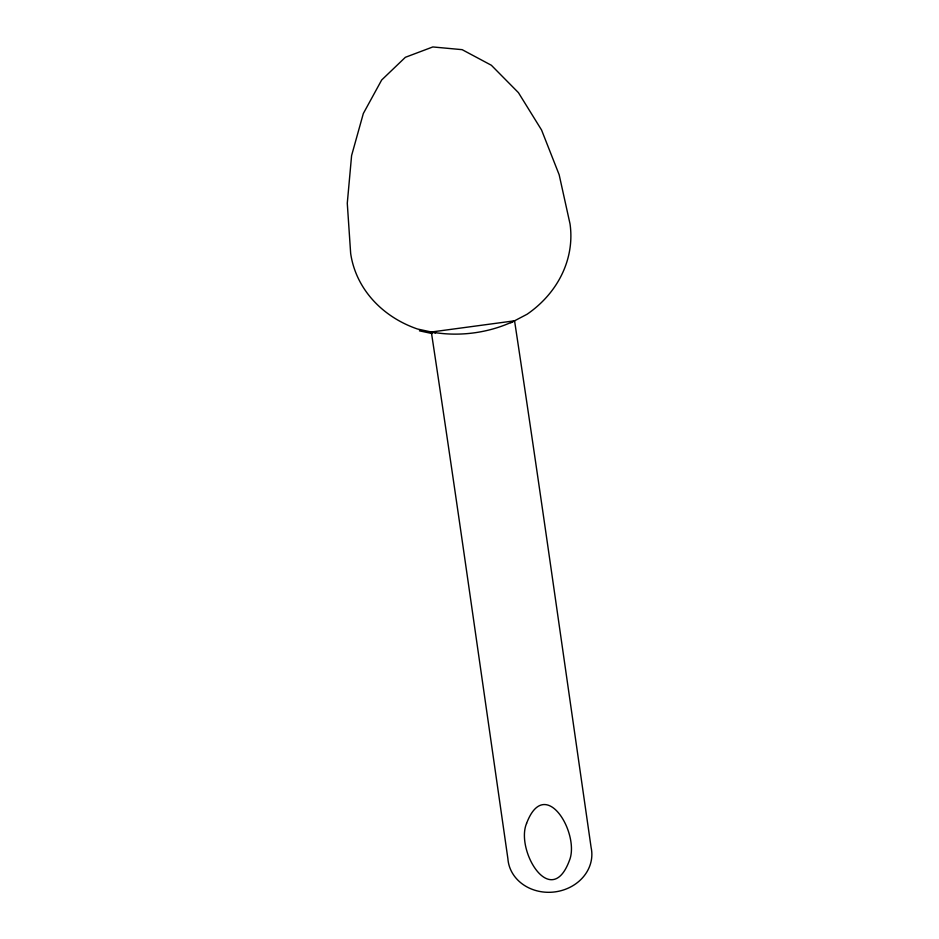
<?xml version="1.0" encoding="UTF-8"?>
<svg xmlns="http://www.w3.org/2000/svg" width="939" height="939" viewBox="0 0 939 939"><rect width="100%" height="100%" fill="white"/><g stroke="black" fill="none" stroke-linecap="round" stroke-linejoin="round"><path stroke-width="1.41" d="M510.804 322.781L527.096 314.236A110.685 96.799 -6 0 0 570.02 223.869L559.163 174.76L541.557 130.005L518.434 92.656L491.343 65.249L462.141 49.661L432.82 46.95L405.366 57.302L381.668 80.003L363.323 113.525L351.597 155.569L347.277 203.27L350.658 253.377A110.685 96.799 -6 0 0 417.421 328.99L435.508 332.911M514.56 320.809C489.043 333.087 459.183 337.019 431.33 332.007A1050.248 16.879 82.3 0 1 468.491 584.316L507.893 858.692A42.079 36.809 -6 0 0 555.078 891.886A42.079 36.809 -6 0 0 591.112 847.506L551.721 573.119A1050.248 16.879 82.3 0 0 514.56 320.809L431.33 332.007M419.404 330.821L432.128 333.568M526.568 823.433C515.323 849.948 550.735 910.278 569.292 860.817C580.537 834.302 545.125 773.971 526.568 823.433"/></g></svg>
